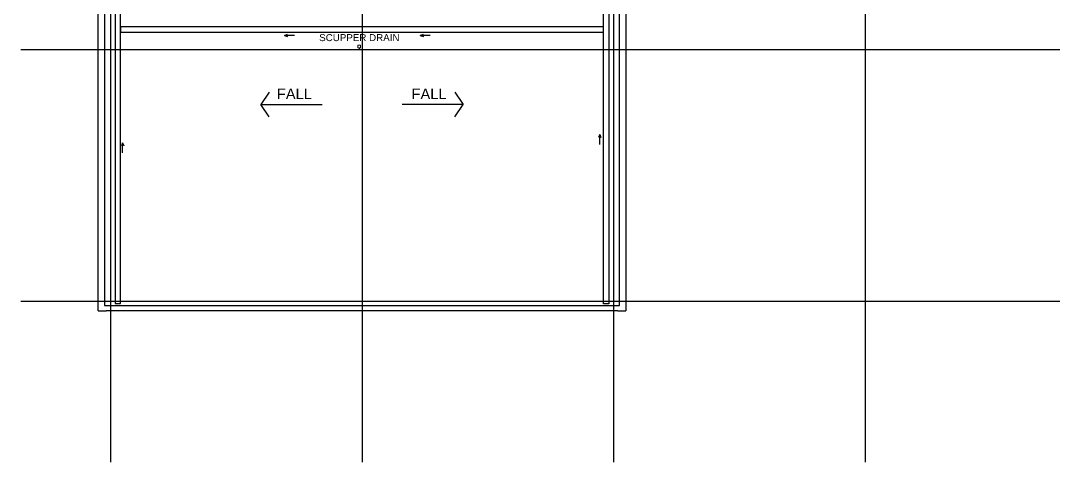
# Model space of a CAD drawing. Header units: millimetres. Extents: x -145636 to 131102, y -135903 to -7470.
# Drawn here: x 46923 to 76482, y -111805 to -99175 of the extents above; entities that cross this region are included whole.
import ezdxf

# ---------------------------------------------------------------- set-up
doc = ezdxf.new("R2010")
doc.units = ezdxf.units.MM
doc.layers.add('M-ACMV_Control Panel', color=1, linetype='Continuous', lineweight=20)
doc.layers.add('M-ACMV_Power', color=8, linetype='REFRIGERANT', lineweight=0)
doc.layers.add('M_ARCHI', color=8, linetype='Continuous')
doc.styles.add('Arial_3', font='arial.ttf', dxfattribs={"height": 300})
doc.styles.get("Standard").update_dxf_attribs({"font": 'arial.ttf'})
doc.linetypes.add('REFRIGERANT', pattern='A,15,-5.08,["R",Standard,S=2.54,R=0,X=-2.54,Y=-1.27],-5.08', length=25.16)

# ---------------------------------------------------------------- blocks, each defined once
blk = doc.blocks.new('A$C8dc4c4a2')
at = {"layer": 'M-ACMV_Control Panel', "lineweight": 0}
blk.add_lwpolyline([(0, 37), (0, -38), (75, -38), (75, 37)], close=True, dxfattribs=at)
blk.add_lwpolyline([(75, 0), (100, 0), (100, 25)], dxfattribs=at)
blk = doc.blocks.new('RF Archi 21.10.2024')
at = {"layer": 'M_ARCHI', "color": 8}
for p, q in [((-116911, -25375), (-116911, -128210)), ((-109711, -25375), (-109711, -128210)), ((-102511, -25375), (-102511, -128210)), ((-95311, -25375), (-95311, -128210)), ((-117261, -123878), (-117261, -44128)), ((-117081, -44278), (-117081, -123728)), ((-116774, -44322), (-116774, -123672)), ((-116624, -123672), (-116624, -44322)), ((-102798, -123673), (-102798, -105142)), ((-102648, -105142), (-102648, -123673)), ((-102341, -123728), (-102341, -105153)), ((-102161, -105303), (-102161, -123878)), ((-102798, -115756), (-116624, -115756)), ((-116624, -115756), (-116624, -115906)), ((-102798, -115906), (-102798, -115756)), ((-116624, -115906), (-102798, -115906)), ((-111931, -116002), (-111845, -115970)), ((-111931, -116002), (-111845, -115970)), ((-111931, -116002), (-111845, -116033)), ((-111646, -116002), (-111931, -116002)), ((-111931, -116002), (-111845, -116033)), ((-111646, -116002), (-111931, -116002)), ((-108044, -116002), (-107957, -115970)), ((-108044, -116002), (-107957, -115970)), ((-108044, -116002), (-107957, -116033)), ((-107759, -116002), (-108044, -116002)), ((-108044, -116002), (-107957, -116033)), ((-107759, -116002), (-108044, -116002)), ((-119483, -116403), (-72658, -116403)), ((-112368, -117622), (-112604, -117975)), ((-112368, -117622), (-112604, -117975)), ((-107054, -117622), (-106818, -117975)), ((-107054, -117622), (-106818, -117975)), ((-112604, -117975), (-110854, -117975)), ((-112366, -118328), (-112604, -117975)), ((-112604, -117975), (-110854, -117975)), ((-112366, -118328), (-112604, -117975)), ((-106818, -117975), (-108568, -117975)), ((-106818, -117975), (-108568, -117975)), ((-107056, -118328), (-106818, -117975)), ((-116566, -119071), (-116598, -119158)), ((-116566, -119071), (-116598, -119158)), ((-116566, -119071), (-116534, -119158)), ((-116566, -119356), (-116566, -119071)), ((-116566, -119071), (-116534, -119158)), ((-116566, -119356), (-116566, -119071)), ((-102907, -118832), (-102939, -118918)), ((-102907, -118832), (-102939, -118918)), ((-102907, -118832), (-102876, -118918)), ((-102907, -119117), (-102907, -118832)), ((-102907, -118832), (-102876, -118918)), ((-102907, -119117), (-102907, -118832)), ((-119483, -123603), (-72658, -123603)), ((-117081, -123728), (-102341, -123728)), ((-116774, -123672), (-116624, -123672)), ((-102648, -123673), (-102798, -123673)), ((-117261, -123878), (-117036, -123878)), ((-102386, -123878), (-117036, -123878)), ((-102386, -123878), (-102161, -123878))]:
    blk.add_line(p, q, dxfattribs=at)
at = {"layer": 'M_ARCHI', "color": 8, "style": 'Arial_3'}
for s, height, p in [('SCUPPER DRAIN', 200, (-110938, -116164)), ('FALL', 300, (-112149, -117824))]:
    blk.add_text(s, height=height, dxfattribs=at).set_placement(p)
at = {"layer": 'M_ARCHI', "color": 8, "linetype": 'Continuous', "style": 'Arial_3'}
blk.add_text('FALL', height=300, dxfattribs=at).set_placement((-112149, -117824))
blk.add_text('FALL', height=300, rotation=360, dxfattribs=at).set_placement((-108294, -117824))
at = {"layer": 'M_ARCHI', "color": 8, "style": 'Arial_3'}
blk.add_text('FALL', height=300, rotation=360, dxfattribs=at).set_placement((-108294, -117824))

msp = doc.modelspace()

# ---------------------------------------------------------------- block references
at = {"layer": 'M-ACMV_Power', "color": 1, "linetype": 'ByBlock', "lineweight": 30, "rotation": 270}
msp.add_blockref('A$C8dc4c4a2', (56610, -99873), dxfattribs=at)
at = {"layer": 'M_ARCHI', "color": 8, "linetype": 'Continuous'}
msp.add_blockref('RF Archi 21.10.2024', (166406, 16405), dxfattribs=at)

doc.saveas('drawing.dxf')
